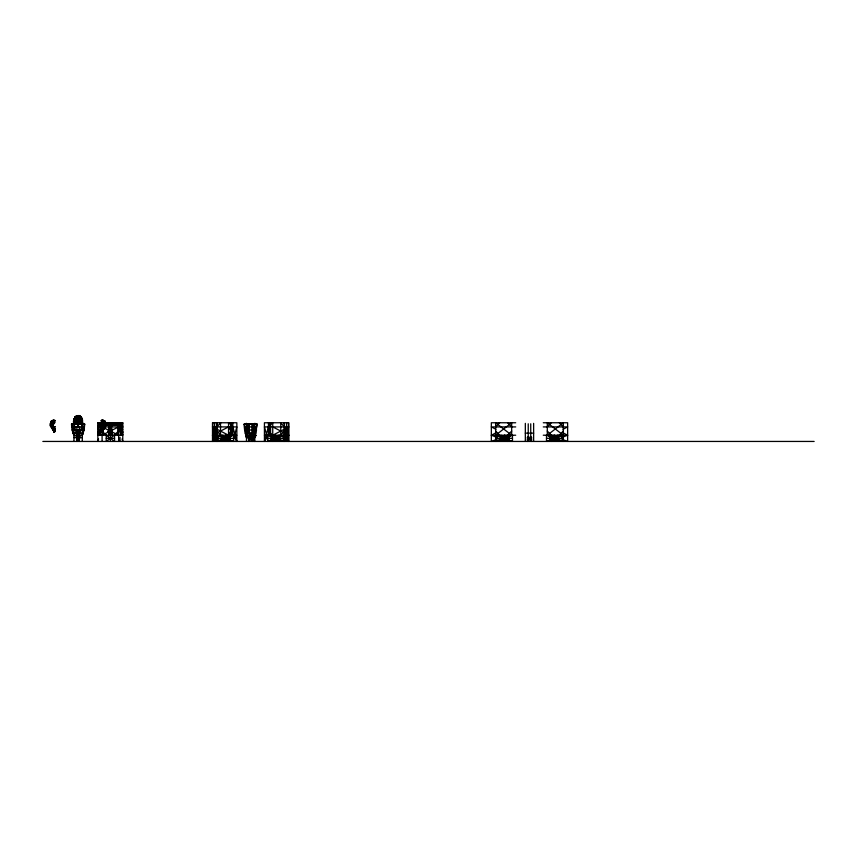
<?xml version="1.0" encoding="UTF-8"?>
<svg xmlns="http://www.w3.org/2000/svg" width="857" height="857" viewBox="0 0 857 857"><rect width="100%" height="100%" fill="white"/><g stroke="black" fill="none" stroke-linecap="round" stroke-linejoin="round"><path stroke-width="1.29" d="M54.195 431.907L50.413 425.875L50.445 423.283L51.27 421.162L53.466 420.112L54.987 420.519L54.719 422.705L52.952 424.601L53.573 423.315L50.445 423.283L50.413 425.875C52.834 428.414 53.798 432.764 54.687 431.435C52.952 430.578 51.366 427.472 54.687 426.732C54.141 427.075 51.302 433.246 51.613 421.698L54.398 420.38M52.02 428.286L53.273 427.397L53.113 424.633L51.206 424.119L50.413 424.89L51.506 426.925L54.944 430.814L54.366 429.164L55.319 428.886L52.995 428.489L52.631 429.303L51.506 426.925L52.031 426.229L53.284 426.604L53.927 431.885L54.687 426.732L54.184 427.868M54.987 420.519L52.545 422.844L52.331 424.708L53.113 424.633L54.612 420.573L53.466 420.112L51.27 421.162L54.719 422.705M53.113 424.633L53.113 425.608L51.206 426.486M54.902 430.568L52.995 428.489L54.012 431.864L53.691 430.107L54.902 430.568L53.927 429.55L54.591 430.643L55.084 430.321L54.312 429.368L54.098 431.928L53.637 430.803M78.105 426.904L78.105 420.176M76.316 437.627C77.516 430.61 69.385 419.094 78.105 415.559L78.105 415.559C86.814 419.094 78.694 430.61 79.894 437.627M82.486 424.204L82.026 418.623L80.986 416.631L79.98 415.988L75.223 416.631L79.487 417.038C80.59 413.438 75.534 416.577 78.105 419.887M52.02 426.904L52.031 426.229M52.759 428.146L52.331 424.011M108.025 422.747L110.307 422.758L110.317 433.567L109.589 429.775L110.007 427.086L108.968 424.954L108.828 429.775L112.267 431.082L111.464 434.66L110.574 434.713L111.774 434.713L108.785 434.713L109.578 434.713M105.004 425.8L105.786 425.875L105.004 426.486L105.004 424.815L105.786 424.89L103.74 428.575L102.786 428.864L101.34 427.247C103.204 428.061 99.894 425.468 103.74 428.575C103.161 432.571 100.59 432.014 103.408 429.25L104.993 424.119M102.015 431.907L103.643 429.186L101.522 426.732L102.026 427.868C103.236 435.549 101.287 429.914 102.337 427.182M105.786 424.89C104.618 432.11 100.301 424.536 102.026 427.868M80.183 423.551L84.714 424.204L84.125 430.021L82.261 435.549L73.948 435.549L71.913 424.204L76.166 423.787L75.919 422.137L77.141 420.744L80.001 421.537L79.669 424.044L78.105 424.89L76.53 423.947L74.934 418.784L75.577 416.47L73.766 421.226L77.419 421.965L78.105 424.89L79.669 424.044L79.947 422.222L78.565 419.127L79.037 416.438C77.58 413.631 71.602 419.876 73.948 423.797L73.723 424.204M80.783 423.787L81.254 420.08L78.801 417.038C82.176 414.659 84.329 423.294 80.783 423.787L79.99 423.229L75.427 423.787L73.906 423.079L73.809 421.055L74.72 420.905M110.307 430.375L110.317 434.66L111.281 431.178L109.589 429.775M109.61 428.157L109.267 429.775L109.996 430.375L111.035 429.775L110.532 427.643L111.656 424.954L111.324 430.375C112.406 432.871 111.646 432.046 111.828 432.881C111.335 429.475 113.306 432.421 111.549 432.689M247.116 437.627L247.962 423.787M109.16 434.66L108.346 431.082L109.3 430.375L108.678 431.51L109.557 430.375L108.893 429.186L110.007 427.086L111.731 429.186L111.056 430.375L112.171 431.082L111.828 432.881L111.699 432.271M74.013 419.609L81.833 419.93C82.068 415.624 75.309 414.349 74.741 418.934L75.427 423.787M82.883 433.139L82.261 435.549L84.297 424.204L76.166 423.787L76.776 421.633L78.565 421.59L78.855 423.508L78.105 424.89L76.862 424.129L76.894 422.319L79.433 421.633L79.101 419.298L82.026 418.623L81.233 418.312M81.49 420.23C83.44 420.348 76.219 422.662 78.565 419.127L80.847 418.516C82.326 415.549 80.762 422.876 79.176 424.429L78.105 424.429M74.72 419.459L74.977 418.312L74.184 418.623L77.109 419.298L76.776 421.633L80.001 421.537L80.751 417.798L79.037 416.438M103.579 429.303L103.29 428.296L100.869 429.153L103.247 428.928C105.25 427.643 97.719 435.27 103.74 428.575L103.408 429.25L104.715 427.772L104.179 426.229L102.915 426.604L102.69 428.307L103.879 424.011L102.915 426.604L103.44 426.1M247.587 437.627L248.701 423.787L256.832 424.204L254.786 437.627L252.847 437.627M110.082 428.446L110.307 429.775L110.532 428.446M101.715 426.743L103.29 428.296L100.944 429.143L101.972 427.182M109.235 434.713L108.346 431.082L112.267 431.082M103.086 424.633L102.936 427.397L104.19 428.286L104.179 426.229M75.844 417.166L74.784 417.316L74.613 418.462L77.644 419.127L77.484 421.762L76.776 421.633L77.644 419.127L77.173 416.438C77.848 414.927 74.977 416.223 76.723 417.038L80.633 416.47M102.722 430.707L102.165 430.514L102.101 431.928M101.833 429.164L100.987 429.4L101.704 428.596M254.786 437.627L257.239 424.204L254.786 424.204M78.105 415.559L76.23 415.988M101.522 431.435C106.257 426.261 100.515 430.557 101.126 430.621M79.069 420.744L78.565 421.59L79.433 421.633M76.252 416.438L77.173 416.438L75.459 417.798L76.209 421.537L74.152 421.376M111.056 430.375L111.913 431.178L111.785 434.66L111.389 434.242M103.547 428.629L101.94 427.536M77.505 417.959L74.784 417.316L74.73 419.769L76.284 423.626L73.948 423.797L79.347 423.797M101.887 429.368L101.308 430.568L103.59 428.339M81.254 420.08L81.061 417.798L77.334 416.031M53.423 428.864L52.62 428.339L55.319 428.886L54.366 429.164M55.041 429.357L54.27 428.618M82.283 420.38L81.308 420.38L79.915 423.626L80.365 422.576L82.583 422.426L81.415 422.115L82.261 423.797L79.915 423.626L82.261 423.369L84.629 424.204M83.997 426.915L79.347 426.904L79.347 441.441L78.769 440.541L79.98 437.177M108.346 431.082L108.785 432.881C107.693 431.125 110.092 433.621 108.432 432.271L108.453 431.082L109.557 430.375M102.519 430.107L101.919 431.435L102.047 430.235M73.948 424.204L71.495 424.204L72.084 430.021L73.948 435.549L73.948 433.139L83.29 433.139M101.94 428.618L101.169 429.357M54.505 429.196L53.862 427.182M54.27 427.536L52.631 429.303M54.302 429.946L54.569 431.574L54.034 430.439M77.109 419.298L76.23 418.612L76.723 417.038L78.876 416.031M103.408 429.25L102.283 431.885L102.369 430.46M220.806 422.758L216.789 426.915L212.782 441.441L212.782 422.758M233.436 439.266L236.843 426.915L212.493 426.915L216.467 435.217M268.445 422.758L268.445 435.217L264.427 441.441L268.445 426.915L272.451 422.758M268.445 435.217L284.481 441.441L288.498 426.915M98.555 438.955L97.848 441.441L97.848 422.758L98.78 422.758L98.78 434.628L97.848 435.217L122.765 435.217L121.823 434.628L121.823 422.758L122.765 422.758L122.765 441.441L122.048 438.955M99.626 435.217L101.994 426.915L106.15 422.758M120.387 435.217L122.765 426.915L97.848 426.915L100.215 435.217M101.383 422.758L100.376 429.593L98.78 432.046L97.848 432.046M111.035 429.775L110.307 434.66L109.332 431.178L109.996 430.375M102.208 430.503L102.197 431.864M109.578 434.242L109.75 434.713M52.802 429.25C58.63 436.288 50.606 425.693 53.37 429.153M53.755 423.754L53.113 425.608L52.331 425.693M78.705 417.959L81.415 417.316M82.261 441.441L82.486 422.758L81.522 422.608M54.709 431.2L52.47 428.575L54.859 426.775L53.52 428.307L52.77 426.1M78.673 424.215L79.626 423.422L78.79 421.965M110.853 426.979L111.656 424.954M111.121 427.322L111.689 425.886L111.121 425.65M50.638 424.108L51.816 421.173M80.226 420.08L82.197 419.609L81.544 419.609M254.143 437.627L253.393 426.915L254.786 423.797L244.438 424.204L246.484 437.627L249.387 437.627L249.387 423.797M76.723 417.038L75.148 417.798L74.377 419.93L74.955 420.08L77.398 417.038L75.277 416.791M52.663 428.629L53.477 428.564L52.62 428.339M101.501 431.2L102.326 430.396M102.572 430.803L102.283 431.885M73.766 421.226L75.245 421.226L74.902 420.38C71.624 420.573 80.654 421.89 76.937 420.176M216.789 426.915L212.493 435.217L218.224 437.445M222.809 437.445L228.54 435.217L232.836 426.915L228.83 422.758M246.248 424.204L248.701 423.787M79.487 417.038L79.733 419.03L78.105 419.298M53.477 430.707L54.13 429.989M103.643 429.186L104.19 428.286M101.49 422.705L104.929 421.162L102.744 420.112L101.222 420.519L101.49 422.705L103.258 424.601M81.308 420.38L80.129 421.933M111.078 428.05L111.356 429.775L110.628 430.375M101.437 430.771L102.079 429.989L101.265 430.814L101.308 430.268M103.44 426.722L103.451 427.547M109.867 426.84C107.661 428.093 112.963 428.093 110.757 426.84M76.284 423.626L80.065 422.833L80.429 421.655M74.688 417.477L77.173 415.656M110.864 434.713L111.667 434.713M78.769 440.541L79.347 437.627M252.601 426.25L255.011 424.204M252.601 426.133L254.786 423.797M54.859 426.775L52.92 428.296L55.341 429.153L54.634 428.639M228.83 435.217L232.836 431.06M280.475 435.217L284.481 431.06M495.635 426.915L499.652 422.758M507.676 435.217L511.683 431.06M547.291 426.915L551.297 422.758M559.321 435.217L563.328 431.06M105.765 423.283L104.929 421.162L102.744 420.112L101.222 420.519M111.431 437.552L118.609 431.06M531.554 437.295L527.409 441.441L527.409 437.295L531.554 437.295L531.554 441.441L527.409 437.295M73.798 422.255L75.116 422.737M50.413 424.89L51.206 424.119M547.291 435.217L563.328 422.758L563.328 441.441L547.291 435.217L547.291 422.758L563.328 435.217L547.291 441.441M100.987 429.4L101.64 428.918M109.353 439.105L106.236 441.441L106.236 435.217L101.994 431.06M104.929 421.162L104.265 421.633L104.961 422.822L103.665 422.844L101.854 420.605M82.443 421.226L80.001 421.537L82.443 421.226L81.49 420.905M497.071 437.445L491.34 435.217L495.924 432.839M563.049 429.282L567.634 426.915L543.274 426.915M102.09 441.441L102.09 435.217L107.928 432.249M111.485 430.471L118.609 426.915L120.976 435.217M80.772 419.03L81.801 418.784M75.148 417.798L78.105 417.123L81.061 417.798M82.272 420.551L80.151 420.862M119.219 423.658C113.735 426.111 106.868 426.111 101.383 423.658M102.744 420.112L101.597 420.573L101.994 435.217M80.879 420.701L81.479 419.769L78.458 419.887M109.503 425.65L108.935 425.886L109.503 427.322M108.903 426.797L109.835 426.432M218.224 439.223L212.493 441.441L212.493 422.758L236.843 422.758L236.843 441.441L228.54 426.915L212.493 435.217L236.843 435.217M212.782 426.915L216.789 441.441L232.836 435.217L232.836 422.758M268.445 441.441L284.481 435.217M278.471 439.223L272.74 441.441L272.74 422.758M283.056 437.445L288.788 435.217L272.74 426.915M497.071 439.223L491.34 441.441L491.34 422.758L515.689 422.758M501.656 437.445L507.387 435.217L507.387 441.441L501.656 439.223M511.683 435.217L495.635 441.441L495.635 422.758L511.683 435.217L511.683 422.758L495.635 435.217L511.683 441.441M557.318 439.223L551.587 441.441L551.587 435.217L557.318 437.445M561.903 437.445L567.634 435.217L563.049 432.839M71.581 424.204L73.948 423.369L73.723 422.758M244.106 424.204L246.484 423.369L246.484 441.441M100.869 429.153L102.079 428.789M52.759 427.547L52.759 426.722M74.987 423.497L77.066 422.897M80.29 422.137L78.105 422.994L75.641 421.976L75.33 421.055L73.809 421.055M101.876 428.339L103.29 428.296M102.272 429.55L101.651 430.439M77.751 420.369L79.262 420.176M51.506 427.022L53.284 426.604M51.613 421.698L51.27 421.162M101.812 420.38L104.586 421.698M81.083 422.737L82.251 422.576M109.075 432.689L108.507 432.764L108.914 432.271M52.823 422.33L54.12 422.78M74.987 423.679L77.066 423.433M50.413 425.875L51.206 425.8M79.98 418.612L76.23 418.612M79.187 416.031L79.98 415.988M74.688 422.608L76.98 422.501M72.202 426.915L79.347 426.904M74.987 423.358L77.066 423.326M249.387 430.021L244.609 430.021L244.02 424.204L246.484 424.204M253.651 433.149L256.029 433.139M110.307 422.758L116.584 422.758L116.584 424.804L104.018 424.804L104.018 422.758L112.578 422.747M253.672 437.627L253.104 433.149L247.448 433.139M78.105 416.438L79.958 416.438M80.986 416.631L81.533 418.623M80.247 416.952L80.933 416.791M74.741 417.638L75.459 417.798M76.423 417.884L79.787 417.884M74.248 418.462L74.73 419.769L77.751 419.887M74.184 418.623L74.848 418.623M81.361 418.623L82.026 418.623M74.409 418.784L76.466 419.03M78.105 419.03L81.469 418.934M77.644 419.127L78.565 419.127M74.088 419.769L74.902 419.769M79.133 419.737L78.105 419.737L78.105 420.369M81.297 419.769L82.122 419.769M77.58 419.834L78.63 419.834M74.955 420.08L75.984 420.08M73.938 420.551L76.059 420.862M77.001 421.055L79.198 421.055M82.401 421.055L80.965 421.226M77.58 421.151L78.63 421.151M80.719 421.376L82.058 421.376M74.795 422.115L77.001 422.115M79.787 422.255L82.411 422.255M76.894 422.319L79.315 422.319M80.108 422.426L82.583 422.426M73.959 422.576L76.959 422.608M74.666 422.758L76.552 422.758L76.552 423.465M80.204 422.737L82.486 422.758M97.848 422.758L122.765 422.758M543.284 422.758L567.634 422.758L567.634 441.441L561.903 439.223M76.091 421.944L76.144 422.833L79.583 422.93M79.969 422.919L82.583 422.919M73.906 423.079L76.187 423.079L75.844 422.576L77.034 424.429M80.022 423.079L82.304 423.079M79.069 423.422L79.626 423.422M97.848 423.658L122.765 423.658M75.919 422.137L76.541 424.044L79.68 423.947M76.541 424.044L79.347 424.129M82.261 424.204L84.714 424.204M97.848 426.1L101.383 426.1M119.219 422.758L119.219 426.1L122.765 426.1M244.738 426.915L249.387 426.925M247.448 426.915L256.532 426.915M515.7 426.915L491.34 426.915L495.924 429.282M108.935 428.446L111.689 428.446M108.71 429.186L111.913 429.186M109.953 429.496L110.66 429.496M97.848 429.646L100.376 429.593L100.376 422.758M108.828 429.775L111.785 429.775M122.765 429.646L120.237 429.593L119.219 426.1M72.084 430.021L84.125 430.021M247.448 430.021L256.65 430.021M97.848 431.692L99.016 431.692M121.598 431.692L122.765 431.692M122.765 432.046L121.823 432.046L120.237 429.593L120.237 422.758M108.282 432.292L109.075 432.282M111.549 432.282L112.342 432.292M97.848 432.528L98.78 432.528M121.823 432.528L122.765 432.528M108.571 432.881L112.053 432.881M72.909 433.139L73.948 433.139M244.609 430.021L245.231 433.139L247.619 433.149M525.33 433.139L533.632 433.139M97.848 434.017L98.78 434.017M121.823 434.017L122.765 434.017M97.848 434.628L98.78 434.628M121.823 434.628L122.765 434.628M264.427 435.217L288.788 435.217M491.34 435.217L515.7 435.217M543.274 435.217L567.634 435.217M245.231 433.139L245.895 435.549L255.365 435.549M246.484 437.295L254.786 437.295M73.948 437.627L82.261 437.627M76.23 437.177L77.441 438.334L78.769 438.334M106.236 438.334L109.353 438.334M111.431 438.334L114.549 438.334M217.592 438.334L233.629 438.334M267.652 438.334L283.678 438.334M496.439 438.334L512.475 438.334M546.498 438.334L562.535 438.334M248.562 439.373L252.708 439.373M527.409 439.373L531.554 439.373M78.801 440.541L77.398 440.541L76.862 441.441L76.862 426.904M42.85 441.441L814.15 441.441M248.166 433.149L249.387 433.149M52.92 428.296L54.334 428.339L54.237 427.182M50.445 423.283L51.249 422.822M53.573 423.315L52.545 422.844M80.183 423.337L82.261 423.369M76.616 422.93L77.355 422.994M76.862 424.129L77.537 424.215M103.386 422.33L102.079 422.78L102.636 423.315M74.741 418.934L75.427 419.03M78.105 420.744L79.465 420.958M52.609 428.928L53.327 429.411M54.13 428.789L55.266 429.143M53.927 429.55L55.009 430.568M80.183 423.197L82.261 423.797M257.164 424.204L254.786 423.369L254.786 441.441L252.601 439.266M278.471 437.445L272.74 435.217L288.788 426.915L264.427 426.915L267.834 439.266M283.056 439.223L288.788 441.441L288.788 422.758L264.427 422.758L264.427 441.441M216.789 435.217L232.836 441.441M222.809 439.223L228.54 441.441L228.54 422.758M110.778 426.432L111.721 426.797M103.365 424.14L102.444 423.754L103.086 425.608M101.994 426.915L109.118 430.471M111.485 431.66L118.609 435.217L118.695 441.441M212.493 426.915L228.54 435.217M111.014 428.404L110.532 427.643L109.546 428.05M54.012 431.864L53.787 430.846M106.236 435.217L109.353 437.552M111.431 439.105L114.549 441.441L114.549 435.217M54.569 428.918L55.212 429.4M114.452 422.758L118.609 426.915M559.321 422.758L563.328 426.915M547.291 431.06L551.297 435.217M507.676 422.758L511.683 426.915M495.635 431.06L499.652 435.217M280.475 422.758L284.481 426.915L288.498 441.441L288.498 422.758M268.445 431.06L272.451 435.217M216.789 431.06L220.806 435.217M247.877 426.915L246.484 423.797L248.659 426.133M246.484 423.797L248.659 426.25M252.601 438.58L254.786 441.441M102.412 430.846L101.565 428.639M104.393 421.173L105.175 423.133M108.968 424.954L109.76 426.979M108.614 432.346L108.785 432.881L108.657 431.832M245.895 435.549L246.484 437.627M232.836 426.915L236.843 441.441M82.261 433.139L82.572 434.574M73.327 433.139L73.627 434.574M76.862 437.627L77.441 440.541L77.441 438.334M252.569 423.787L253.104 433.149M111.935 431.51L111.828 432.881L111.849 432.282M108.7 431.178L108.785 432.881L108.775 432.282M253.308 423.787L253.393 426.915M554.511 435.217L554.511 441.441M553.976 435.217L553.976 441.441M533.632 423.369L533.632 441.441M530.729 423.797L530.729 437.895M528.233 423.797L528.233 437.895M525.33 423.369L525.33 441.441M504.998 435.217L504.998 441.441M504.462 435.217L504.462 441.441M499.363 439.373L499.363 441.441M286.634 422.758L286.634 441.441M284.481 422.758L284.481 441.441M284.224 422.758L284.224 441.441M280.764 422.758L280.764 435.217M275.665 435.217L275.665 441.441M275.129 435.217L275.129 441.441M274.947 435.217L274.947 441.441M274.154 435.217L274.154 441.441M270.587 422.758L270.587 435.217M270.587 438.955L270.587 441.441M269.784 422.758L269.784 435.217M251.883 423.797L251.883 437.627M250.63 433.149L250.63 437.295M231.497 422.758L231.497 435.217M230.683 422.758L230.683 435.217M227.126 435.217L227.126 441.441M226.323 435.217L226.323 441.441M226.152 435.217L226.152 441.441M225.605 435.217L225.605 441.441M220.517 422.758L220.517 435.217M217.057 422.758L217.057 441.441M216.789 422.758L216.789 441.441M214.646 422.758L214.646 441.441M120.001 437.295L120.001 441.441M118.609 422.758L118.609 435.217M117.773 424.001L117.773 435.217M112.953 422.758L112.953 425.318M111.924 434.778L111.924 435.656M110.392 435.217L110.392 441.441M108.625 434.778L108.625 435.656M107.65 422.758L107.65 425.318M102.829 424.001L102.829 435.217M78.105 430.075L78.105 441.441M73.948 423.369L73.948 441.441M246.987 435.099L247.095 435.677L246.987 435.099M250.169 435.099L250.276 435.677L250.169 435.099M255.9 435.099L256.007 435.677L255.9 435.099M252.708 437.295L248.562 441.441L248.562 437.295L252.708 441.441L252.708 437.295M230.158 435.217L222.134 441.441L222.134 435.217L230.158 441.441L230.158 435.217M279.136 435.217L271.123 441.441L271.123 435.217L279.136 441.441L279.136 435.217M509.004 435.217L500.981 441.441L500.981 435.217L509.004 441.441L509.004 435.217M557.993 435.217L549.969 441.441L549.969 435.217L557.993 441.441L557.993 435.217M233.629 435.217L217.592 441.441L217.592 435.217L233.629 441.441L233.629 435.217M283.678 435.217L267.652 441.441L267.652 435.217L283.678 441.441L283.678 435.217M512.475 435.217L496.439 441.441L496.439 435.217L512.475 441.441L512.475 435.217M562.535 435.217L546.498 441.441L546.498 435.217L562.535 441.441L562.535 435.217"/></g></svg>
